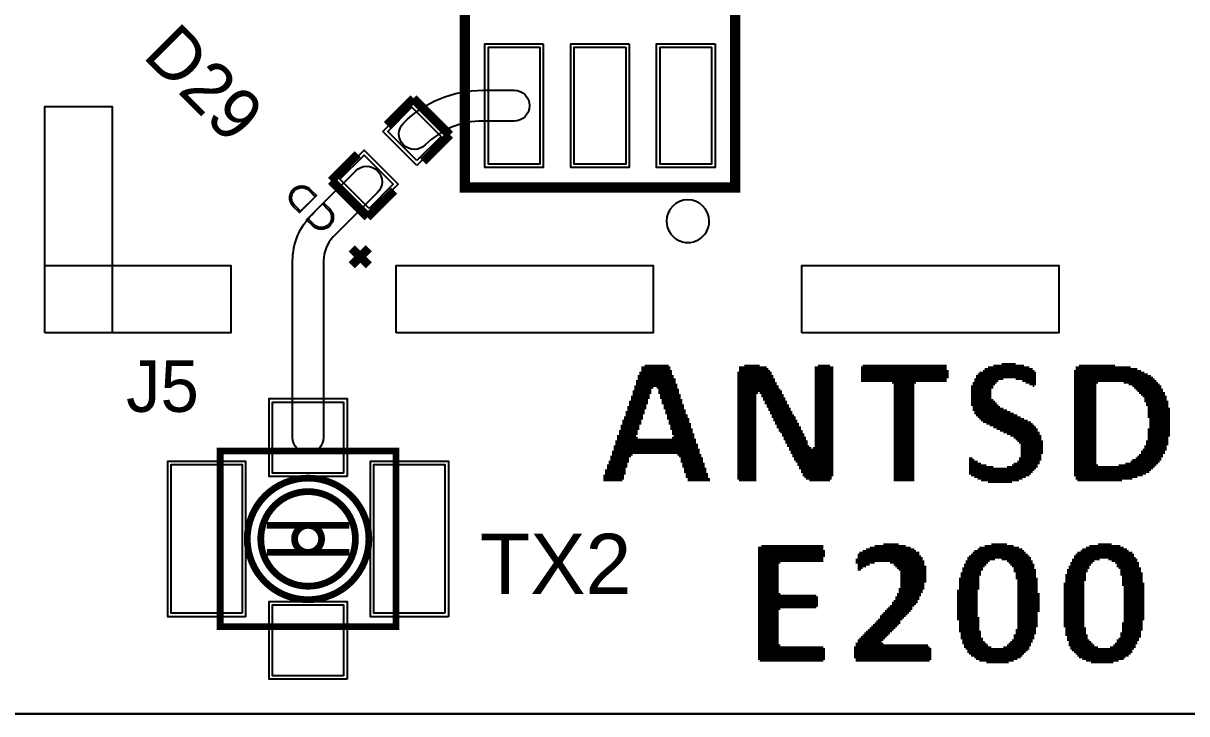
# Model space of a CAD drawing. Extents: x -2.2 to 93.5, y 0 to 50.
# Drawn here: x 47.48 to 64.69, y 0 to 10.22 of the extents above; entities that cross this region are included whole.
import ezdxf
from ezdxf.enums import TextEntityAlignment as Align

# ---------------------------------------------------------------- set-up
doc = ezdxf.new("R2010")
doc.units = 0
for name, color, linetype in [('BG_OUTLINE', 5, 'CONTINUOUS'), ('BG_SILKSCREEN_TOP', 7, 'CONTINUOUS'), ('BG_SOLDERMASK_TOP', 110, 'CONTINUOUS'), ('PG_SILKSCREEN_TOP', 7, 'CONTINUOUS'), ('PIN_SOLDERMASK_TOP', 12, 'CONTINUOUS'), ('PIN_TOP', 12, 'CONTINUOUS'), ('RD_SILKSCREEN_TOP', 7, 'CONTINUOUS')]:
    doc.layers.add(name, color=color, linetype=linetype)

msp = doc.modelspace()

# ---------------------------------------------------------------- linework, layer by layer
at = {"layer": 'BG_OUTLINE'}
msp.add_lwpolyline([(0, 47.4472), (0, 47.999396, -0.414214), (1.999996, 49.999392), (77.999844, 49.999392, -0.414214), (79.99984, 47.999396), (79.99984, 1.999996, -0.414214), (77.999844, 0), (1.999996, 0, -0.414214), (0, 1.999996)], format="xyb", dxfattribs=at)
msp.add_lwpolyline([(0, 47.4472), (2.538222, 47.4472), (2.538222, 46.9646), (2.538222, 46.9392), (2.843022, 46.9392), (2.843022, 44.5008), (2.538222, 44.5008), (2.538222, 43.9928), (2.512822, 43.9928), (0, 43.9928), (0, 1.999996, 0.414214), (1.999996, 0), (77.999844, 0, 0.414214), (79.99984, 1.999996), (79.99984, 47.999396, 0.414214), (77.999844, 49.999392), (1.999996, 49.999392, 0.414214), (0, 47.999396)], format="xyb", close=True, dxfattribs=at)
at = {"layer": 'BG_SILKSCREEN_TOP', "const_width": 0.0254}
for points in [[(56.6674, 5.152136), (57.023, 5.152136)], [(58.1406, 5.152136), (58.3692, 5.152136)], [(59.2328, 5.152136), (59.4106, 5.152136)], [(59.8932, 5.152136), (61.1378, 5.152136)], [(61.8236, 5.152136), (62.2808, 5.152136)], [(61.9506, 5.177536), (62.1538, 5.177536)], [(63.0936, 5.152136), (63.627, 5.152136)], [(56.5658, 4.999736), (57.0992, 4.999736)], [(56.5912, 5.050536), (57.0738, 5.050536)], [(56.5912, 5.025136), (57.0738, 5.025136)], [(56.6166, 5.126736), (57.0484, 5.126736)], [(56.6166, 5.101336), (57.0484, 5.101336)], [(56.6166, 5.075936), (57.0738, 5.075936)], [(58.039, 5.050536), (58.547, 5.050536)], [(58.039, 5.025136), (58.547, 5.025136)], [(58.039, 4.999736), (58.5724, 4.999736)], [(58.0644, 5.126736), (58.4708, 5.126736)], [(58.0644, 5.101336), (58.4962, 5.101336)], [(58.0644, 5.075936), (58.5216, 5.075936)], [(59.182, 5.126736), (59.4614, 5.126736)], [(59.182, 5.101336), (59.4614, 5.101336)], [(59.182, 5.075936), (59.4614, 5.075936)], [(59.182, 5.050536), (59.4614, 5.050536)], [(59.182, 5.025136), (59.4614, 5.025136)], [(59.182, 4.999736), (59.4614, 4.999736)], [(59.8678, 5.126736), (61.1378, 5.126736)], [(59.8678, 5.101336), (61.1378, 5.101336)], [(59.8678, 5.075936), (61.1632, 5.075936)], [(59.8678, 5.050536), (61.1632, 5.050536)], [(59.8678, 5.025136), (61.1632, 5.025136)], [(59.8678, 4.999736), (61.1632, 4.999736)], [(61.5696, 4.999736), (62.4586, 4.999736)], [(61.595, 5.025136), (62.4586, 5.025136)], [(61.6204, 5.050536), (62.4586, 5.050536)], [(61.6712, 5.075936), (62.4332, 5.075936)], [(61.6966, 5.101336), (62.4078, 5.101336)], [(61.7474, 5.126736), (62.357, 5.126736)], [(63.0174, 5.075936), (64.008, 5.075936)], [(63.0174, 5.050536), (64.0588, 5.050536)], [(63.0174, 5.025136), (64.1096, 5.025136)], [(63.0174, 4.999736), (64.1604, 4.999736)], [(63.0428, 5.126736), (63.8556, 5.126736)], [(63.0428, 5.101336), (63.9572, 5.101336)], [(56.515, 4.847336), (57.15, 4.847336)], [(56.515, 4.821936), (56.7944, 4.821936)], [(56.5404, 4.923536), (57.1246, 4.923536)], [(56.5404, 4.898136), (57.1246, 4.898136)], [(56.5404, 4.872736), (57.15, 4.872736)], [(56.5658, 4.974336), (57.0992, 4.974336)], [(56.5658, 4.948936), (57.1246, 4.948936)], [(56.8452, 4.821936), (57.15, 4.821936)], [(58.039, 4.974336), (58.5724, 4.974336)], [(58.039, 4.948936), (58.5978, 4.948936)], [(58.039, 4.923536), (58.5978, 4.923536)], [(58.039, 4.898136), (58.6232, 4.898136)], [(58.039, 4.872736), (58.6232, 4.872736)], [(58.039, 4.847336), (58.6486, 4.847336)], [(58.039, 4.821936), (58.6486, 4.821936)], [(59.182, 4.974336), (59.4614, 4.974336)], [(59.182, 4.948936), (59.4614, 4.948936)], [(59.182, 4.923536), (59.4614, 4.923536)], [(59.182, 4.898136), (59.4614, 4.898136)], [(59.182, 4.872736), (59.4614, 4.872736)], [(59.182, 4.847336), (59.4614, 4.847336)], [(59.182, 4.821936), (59.4614, 4.821936)], [(59.8678, 4.974336), (61.1632, 4.974336)], [(59.8678, 4.948936), (61.1378, 4.948936)], [(59.8678, 4.923536), (61.1378, 4.923536)], [(60.325, 4.898136), (60.6806, 4.898136)], [(60.3504, 4.872736), (60.6552, 4.872736)], [(60.3504, 4.847336), (60.6552, 4.847336)], [(60.3504, 4.821936), (60.6552, 4.821936)], [(61.4934, 4.847336), (61.8236, 4.847336)], [(61.4934, 4.821936), (61.8236, 4.821936)], [(61.5188, 4.898136), (61.8744, 4.898136)], [(61.5188, 4.872736), (61.849, 4.872736)], [(61.5442, 4.948936), (61.976, 4.948936)], [(61.5442, 4.923536), (61.8998, 4.923536)], [(61.5696, 4.974336), (62.4586, 4.974336)], [(62.1538, 4.948936), (62.4586, 4.948936)], [(62.2554, 4.923536), (62.4586, 4.923536)], [(62.3062, 4.898136), (62.4586, 4.898136)], [(62.357, 4.872736), (62.4586, 4.872736)], [(62.4078, 4.847336), (62.4332, 4.847336)], [(63.0174, 4.974336), (64.1858, 4.974336)], [(63.0174, 4.948936), (64.2112, 4.948936)], [(63.0174, 4.923536), (64.2366, 4.923536)], [(63.0174, 4.898136), (63.373, 4.898136)], [(63.0174, 4.872736), (63.3476, 4.872736)], [(63.0174, 4.847336), (63.3476, 4.847336)], [(63.0174, 4.821936), (63.3476, 4.821936)], [(63.754, 4.898136), (64.262, 4.898136)], [(63.8302, 4.872736), (64.2874, 4.872736)], [(63.881, 4.847336), (64.3128, 4.847336)], [(63.9064, 4.821936), (64.3128, 4.821936)], [(56.4642, 4.694936), (56.7436, 4.694936)], [(56.4642, 4.669536), (56.7436, 4.669536)], [(56.4642, 4.644136), (56.7182, 4.644136)], [(56.4896, 4.771136), (56.769, 4.771136)], [(56.4896, 4.745736), (56.769, 4.745736)], [(56.4896, 4.720336), (56.7436, 4.720336)], [(56.515, 4.796536), (56.769, 4.796536)], [(56.8706, 4.796536), (57.1754, 4.796536)], [(56.8706, 4.771136), (57.1754, 4.771136)], [(56.8706, 4.745736), (57.1754, 4.745736)], [(56.896, 4.720336), (57.2008, 4.720336)], [(56.896, 4.694936), (57.2008, 4.694936)], [(56.896, 4.669536), (57.2008, 4.669536)], [(56.9214, 4.644136), (57.2262, 4.644136)], [(58.039, 4.796536), (58.674, 4.796536)], [(58.039, 4.771136), (58.6994, 4.771136)], [(58.039, 4.745736), (58.3438, 4.745736)], [(58.039, 4.720336), (58.3184, 4.720336)], [(58.039, 4.694936), (58.3184, 4.694936)], [(58.039, 4.669536), (58.3184, 4.669536)], [(58.039, 4.644136), (58.3184, 4.644136)], [(58.3692, 4.745736), (58.6994, 4.745736)], [(58.3946, 4.720336), (58.7248, 4.720336)], [(58.3946, 4.694936), (58.7248, 4.694936)], [(58.42, 4.669536), (58.7502, 4.669536)], [(58.42, 4.644136), (58.7502, 4.644136)], [(59.182, 4.796536), (59.4614, 4.796536)], [(59.182, 4.771136), (59.4614, 4.771136)], [(59.182, 4.745736), (59.4614, 4.745736)], [(59.182, 4.720336), (59.4614, 4.720336)], [(59.182, 4.694936), (59.4614, 4.694936)], [(59.182, 4.669536), (59.4614, 4.669536)], [(59.182, 4.644136), (59.4614, 4.644136)], [(60.3504, 4.796536), (60.6552, 4.796536)], [(60.3504, 4.771136), (60.6552, 4.771136)], [(60.3504, 4.745736), (60.6552, 4.745736)], [(60.3504, 4.720336), (60.6552, 4.720336)], [(60.3504, 4.694936), (60.6552, 4.694936)], [(60.3504, 4.669536), (60.6552, 4.669536)], [(60.3504, 4.644136), (60.6552, 4.644136)], [(61.4934, 4.796536), (61.7982, 4.796536)], [(61.4934, 4.771136), (61.7982, 4.771136)], [(61.4934, 4.745736), (61.7982, 4.745736)], [(61.4934, 4.720336), (61.7982, 4.720336)], [(61.4934, 4.694936), (61.7982, 4.694936)], [(61.4934, 4.669536), (61.7982, 4.669536)], [(61.4934, 4.644136), (61.8236, 4.644136)], [(63.0174, 4.796536), (63.3476, 4.796536)], [(63.0174, 4.771136), (63.3476, 4.771136)], [(63.0174, 4.745736), (63.3476, 4.745736)], [(63.0174, 4.720336), (63.3476, 4.720336)], [(63.0174, 4.694936), (63.3476, 4.694936)], [(63.0174, 4.669536), (63.3476, 4.669536)], [(63.0174, 4.644136), (63.3476, 4.644136)], [(63.9318, 4.796536), (64.3382, 4.796536)], [(63.9572, 4.771136), (64.3382, 4.771136)], [(63.9826, 4.745736), (64.3636, 4.745736)], [(64.008, 4.720336), (64.3636, 4.720336)], [(64.0334, 4.694936), (64.389, 4.694936)], [(64.0588, 4.669536), (64.389, 4.669536)], [(64.0588, 4.644136), (64.389, 4.644136)], [(56.388, 4.466336), (56.6674, 4.466336)], [(56.4134, 4.542536), (56.6928, 4.542536)], [(56.4134, 4.517136), (56.6928, 4.517136)], [(56.4134, 4.491736), (56.6674, 4.491736)], [(56.4388, 4.618736), (56.7182, 4.618736)], [(56.4388, 4.593336), (56.7182, 4.593336)], [(56.4388, 4.567936), (56.6928, 4.567936)], [(56.9214, 4.618736), (57.2262, 4.618736)], [(56.9214, 4.593336), (57.2262, 4.593336)], [(56.9468, 4.567936), (57.2516, 4.567936)], [(56.9468, 4.542536), (57.2516, 4.542536)], [(56.9468, 4.517136), (57.2516, 4.517136)], [(56.9722, 4.491736), (57.277, 4.491736)], [(56.9722, 4.466336), (57.277, 4.466336)], [(58.039, 4.618736), (58.3184, 4.618736)], [(58.039, 4.593336), (58.3184, 4.593336)], [(58.039, 4.567936), (58.3184, 4.567936)], [(58.039, 4.542536), (58.3184, 4.542536)], [(58.039, 4.517136), (58.3184, 4.517136)], [(58.039, 4.491736), (58.3184, 4.491736)], [(58.039, 4.466336), (58.3184, 4.466336)], [(58.4454, 4.618736), (58.7756, 4.618736)], [(58.4454, 4.593336), (58.7756, 4.593336)], [(58.4708, 4.567936), (58.801, 4.567936)], [(58.4708, 4.542536), (58.801, 4.542536)], [(58.4962, 4.517136), (58.8264, 4.517136)], [(58.4962, 4.491736), (58.8264, 4.491736)], [(58.5216, 4.466336), (58.8518, 4.466336)], [(59.182, 4.618736), (59.4614, 4.618736)], [(59.182, 4.593336), (59.4614, 4.593336)], [(59.182, 4.567936), (59.4614, 4.567936)], [(59.182, 4.542536), (59.4614, 4.542536)], [(59.182, 4.517136), (59.4614, 4.517136)], [(59.182, 4.491736), (59.4614, 4.491736)], [(59.182, 4.466336), (59.4614, 4.466336)], [(60.3504, 4.618736), (60.6552, 4.618736)], [(60.3504, 4.593336), (60.6552, 4.593336)], [(60.3504, 4.567936), (60.6552, 4.567936)], [(60.3504, 4.542536), (60.6552, 4.542536)], [(60.3504, 4.517136), (60.6552, 4.517136)], [(60.3504, 4.491736), (60.6552, 4.491736)], [(60.3504, 4.466336), (60.6552, 4.466336)], [(61.4934, 4.618736), (61.849, 4.618736)], [(61.4934, 4.593336), (61.8744, 4.593336)], [(61.4934, 4.567936), (61.8998, 4.567936)], [(61.5188, 4.542536), (61.9252, 4.542536)], [(61.5188, 4.517136), (61.976, 4.517136)], [(61.5188, 4.491736), (62.0268, 4.491736)], [(61.5442, 4.466336), (62.0776, 4.466336)], [(63.0174, 4.618736), (63.3476, 4.618736)], [(63.0174, 4.593336), (63.3476, 4.593336)], [(63.0174, 4.567936), (63.3476, 4.567936)], [(63.0174, 4.542536), (63.3476, 4.542536)], [(63.0174, 4.517136), (63.3476, 4.517136)], [(63.0174, 4.491736), (63.3476, 4.491736)], [(63.0174, 4.466336), (63.3476, 4.466336)], [(64.0588, 4.618736), (64.4144, 4.618736)], [(64.0842, 4.593336), (64.4144, 4.593336)], [(64.0842, 4.567936), (64.4144, 4.567936)], [(64.1096, 4.542536), (64.4144, 4.542536)], [(64.1096, 4.517136), (64.4398, 4.517136)], [(64.1096, 4.491736), (64.4398, 4.491736)], [(64.1096, 4.466336), (64.4398, 4.466336)], [(56.3372, 4.339336), (56.6166, 4.339336)], [(56.3372, 4.313936), (56.6166, 4.313936)], [(56.3626, 4.390136), (56.642, 4.390136)], [(56.3626, 4.364736), (56.642, 4.364736)], [(56.388, 4.440936), (56.6674, 4.440936)], [(56.388, 4.415536), (56.642, 4.415536)], [(56.9722, 4.440936), (57.277, 4.440936)], [(56.9976, 4.415536), (57.3024, 4.415536)], [(56.9976, 4.390136), (57.3024, 4.390136)], [(56.9976, 4.364736), (57.3278, 4.364736)], [(57.023, 4.339336), (57.3278, 4.339336)], [(57.023, 4.313936), (57.3278, 4.313936)], [(58.039, 4.440936), (58.3184, 4.440936)], [(58.039, 4.415536), (58.3184, 4.415536)], [(58.039, 4.390136), (58.3184, 4.390136)], [(58.039, 4.364736), (58.3184, 4.364736)], [(58.039, 4.339336), (58.3184, 4.339336)], [(58.039, 4.313936), (58.3184, 4.313936)], [(58.5216, 4.440936), (58.8518, 4.440936)], [(58.547, 4.415536), (58.8772, 4.415536)], [(58.547, 4.390136), (58.9026, 4.390136)], [(58.5724, 4.364736), (58.9026, 4.364736)], [(58.5724, 4.339336), (58.928, 4.339336)], [(58.5978, 4.313936), (58.928, 4.313936)], [(59.182, 4.440936), (59.4614, 4.440936)], [(59.182, 4.415536), (59.4614, 4.415536)], [(59.182, 4.390136), (59.4614, 4.390136)], [(59.182, 4.364736), (59.4614, 4.364736)], [(59.182, 4.339336), (59.4614, 4.339336)], [(59.182, 4.313936), (59.4614, 4.313936)], [(60.3504, 4.440936), (60.6552, 4.440936)], [(60.3504, 4.415536), (60.6552, 4.415536)], [(60.3504, 4.390136), (60.6552, 4.390136)], [(60.3504, 4.364736), (60.6552, 4.364736)], [(60.3504, 4.339336), (60.6552, 4.339336)], [(60.3504, 4.313936), (60.6552, 4.313936)], [(61.5442, 4.440936), (62.1284, 4.440936)], [(61.5696, 4.415536), (62.1792, 4.415536)], [(61.595, 4.390136), (62.23, 4.390136)], [(61.6204, 4.364736), (62.2808, 4.364736)], [(61.6458, 4.339336), (62.3316, 4.339336)], [(61.6712, 4.313936), (62.3824, 4.313936)], [(63.0174, 4.440936), (63.3476, 4.440936)], [(63.0174, 4.415536), (63.3476, 4.415536)], [(63.0174, 4.390136), (63.3476, 4.390136)], [(63.0174, 4.364736), (63.3476, 4.364736)], [(63.0174, 4.339336), (63.3476, 4.339336)], [(63.0174, 4.313936), (63.3476, 4.313936)], [(64.1096, 4.440936), (64.4398, 4.440936)], [(64.1096, 4.415536), (64.4398, 4.415536)], [(64.1096, 4.390136), (64.4398, 4.390136)], [(64.135, 4.364736), (64.4398, 4.364736)], [(64.135, 4.339336), (64.4398, 4.339336)], [(64.135, 4.313936), (64.4398, 4.313936)], [(56.2864, 4.186936), (56.5658, 4.186936)], [(56.2864, 4.161536), (56.5658, 4.161536)], [(56.2864, 4.136136), (56.5658, 4.136136)], [(56.3118, 4.263136), (56.5912, 4.263136)], [(56.3118, 4.237736), (56.5912, 4.237736)], [(56.3118, 4.212336), (56.5912, 4.212336)], [(56.3372, 4.288536), (56.6166, 4.288536)], [(57.023, 4.288536), (57.3532, 4.288536)], [(57.0484, 4.263136), (57.3532, 4.263136)], [(57.0484, 4.237736), (57.3532, 4.237736)], [(57.0484, 4.212336), (57.3786, 4.212336)], [(57.0738, 4.186936), (57.3786, 4.186936)], [(57.0738, 4.161536), (57.3786, 4.161536)], [(57.0738, 4.136136), (57.404, 4.136136)], [(58.039, 4.288536), (58.3184, 4.288536)], [(58.039, 4.263136), (58.3184, 4.263136)], [(58.039, 4.237736), (58.3184, 4.237736)], [(58.039, 4.212336), (58.3184, 4.212336)], [(58.039, 4.186936), (58.3184, 4.186936)], [(58.039, 4.161536), (58.3184, 4.161536)], [(58.039, 4.136136), (58.3184, 4.136136)], [(58.5978, 4.288536), (58.9534, 4.288536)], [(58.6232, 4.263136), (58.9534, 4.263136)], [(58.6232, 4.237736), (58.9788, 4.237736)], [(58.6486, 4.212336), (58.9788, 4.212336)], [(58.6486, 4.186936), (59.0042, 4.186936)], [(58.674, 4.161536), (59.0042, 4.161536)], [(58.6994, 4.136136), (59.0296, 4.136136)], [(59.182, 4.288536), (59.4614, 4.288536)], [(59.182, 4.263136), (59.4614, 4.263136)], [(59.182, 4.237736), (59.4614, 4.237736)], [(59.182, 4.212336), (59.4614, 4.212336)], [(59.182, 4.186936), (59.4614, 4.186936)], [(59.182, 4.161536), (59.4614, 4.161536)], [(59.182, 4.136136), (59.4614, 4.136136)], [(60.3504, 4.288536), (60.6552, 4.288536)], [(60.3504, 4.263136), (60.6552, 4.263136)], [(60.3504, 4.237736), (60.6552, 4.237736)], [(60.3504, 4.212336), (60.6552, 4.212336)], [(60.3504, 4.186936), (60.6552, 4.186936)], [(60.3504, 4.161536), (60.6552, 4.161536)], [(60.3504, 4.136136), (60.6552, 4.136136)], [(61.722, 4.288536), (62.4078, 4.288536)], [(61.7728, 4.263136), (62.4332, 4.263136)], [(61.8236, 4.237736), (62.4586, 4.237736)], [(61.8744, 4.212336), (62.484, 4.212336)], [(61.9252, 4.186936), (62.484, 4.186936)], [(61.976, 4.161536), (62.5094, 4.161536)], [(62.0268, 4.136136), (62.5094, 4.136136)], [(63.0174, 4.288536), (63.3476, 4.288536)], [(63.0174, 4.263136), (63.3476, 4.263136)], [(63.0174, 4.237736), (63.3476, 4.237736)], [(63.0174, 4.212336), (63.3476, 4.212336)], [(63.0174, 4.186936), (63.3476, 4.186936)], [(63.0174, 4.161536), (63.3476, 4.161536)], [(63.0174, 4.136136), (63.3476, 4.136136)], [(64.1096, 4.212336), (64.4398, 4.212336)], [(64.1096, 4.186936), (64.4398, 4.186936)], [(64.1096, 4.161536), (64.4398, 4.161536)], [(64.1096, 4.136136), (64.4398, 4.136136)], [(64.135, 4.288536), (64.4398, 4.288536)], [(64.135, 4.263136), (64.4398, 4.263136)], [(64.135, 4.237736), (64.4398, 4.237736)], [(56.2102, 3.958336), (57.4548, 3.958336)], [(56.2356, 4.034536), (57.4294, 4.034536)], [(56.2356, 4.009136), (57.4294, 4.009136)], [(56.2356, 3.983736), (57.4548, 3.983736)], [(56.261, 4.110736), (56.5404, 4.110736)], [(56.261, 4.085336), (56.5658, 4.085336)], [(56.261, 4.059936), (57.4294, 4.059936)], [(57.0738, 4.085336), (57.404, 4.085336)], [(57.0992, 4.110736), (57.404, 4.110736)], [(58.039, 4.110736), (58.3184, 4.110736)], [(58.039, 4.085336), (58.3184, 4.085336)], [(58.039, 4.059936), (58.3184, 4.059936)], [(58.039, 4.034536), (58.3184, 4.034536)], [(58.039, 4.009136), (58.3184, 4.009136)], [(58.039, 3.983736), (58.3184, 3.983736)], [(58.039, 3.958336), (58.3184, 3.958336)], [(58.6994, 4.110736), (59.0296, 4.110736)], [(58.7248, 4.085336), (59.055, 4.085336)], [(58.7248, 4.059936), (59.055, 4.059936)], [(58.7502, 4.034536), (59.0804, 4.034536)], [(58.7502, 4.009136), (59.0804, 4.009136)], [(58.7756, 3.983736), (59.0804, 3.983736)], [(58.7756, 3.958336), (59.1058, 3.958336)], [(59.182, 4.110736), (59.4614, 4.110736)], [(59.182, 4.085336), (59.4614, 4.085336)], [(59.182, 4.059936), (59.4614, 4.059936)], [(59.182, 4.034536), (59.4614, 4.034536)], [(59.182, 4.009136), (59.4614, 4.009136)], [(59.182, 3.983736), (59.4614, 3.983736)], [(59.182, 3.958336), (59.4614, 3.958336)], [(60.3504, 4.110736), (60.6552, 4.110736)], [(60.3504, 4.085336), (60.6552, 4.085336)], [(60.3504, 4.059936), (60.6552, 4.059936)], [(60.3504, 4.034536), (60.6552, 4.034536)], [(60.3504, 4.009136), (60.6552, 4.009136)], [(60.3504, 3.983736), (60.6552, 3.983736)], [(60.3504, 3.958336), (60.6552, 3.958336)], [(62.0776, 4.110736), (62.5348, 4.110736)], [(62.1284, 4.085336), (62.5348, 4.085336)], [(62.1538, 4.059936), (62.5348, 4.059936)], [(62.1792, 4.034536), (62.5602, 4.034536)], [(62.2046, 4.009136), (62.5602, 4.009136)], [(62.23, 3.983736), (62.5602, 3.983736)], [(62.23, 3.958336), (62.5602, 3.958336)], [(63.0174, 4.110736), (63.3476, 4.110736)], [(63.0174, 4.085336), (63.3476, 4.085336)], [(63.0174, 4.059936), (63.3476, 4.059936)], [(63.0174, 4.034536), (63.3476, 4.034536)], [(63.0174, 4.009136), (63.3476, 4.009136)], [(63.0174, 3.983736), (63.3476, 3.983736)], [(63.0174, 3.958336), (63.3476, 3.958336)], [(64.0588, 3.958336), (64.389, 3.958336)], [(64.0842, 4.034536), (64.4144, 4.034536)], [(64.0842, 4.009136), (64.4144, 4.009136)], [(64.0842, 3.983736), (64.4144, 3.983736)], [(64.1096, 4.110736), (64.4398, 4.110736)], [(64.1096, 4.085336), (64.4144, 4.085336)], [(64.1096, 4.059936), (64.4144, 4.059936)], [(56.1594, 3.805936), (56.4642, 3.805936)], [(56.1594, 3.780536), (56.4388, 3.780536)], [(56.1848, 3.882136), (57.4802, 3.882136)], [(56.1848, 3.856736), (57.4802, 3.856736)], [(56.1848, 3.831336), (56.4896, 3.831336)], [(56.2102, 3.932936), (57.4548, 3.932936)], [(56.2102, 3.907536), (57.4802, 3.907536)], [(57.15, 3.831336), (57.5056, 3.831336)], [(57.1754, 3.805936), (57.5056, 3.805936)], [(57.2008, 3.780536), (57.531, 3.780536)], [(58.039, 3.932936), (58.3184, 3.932936)], [(58.039, 3.907536), (58.3184, 3.907536)], [(58.039, 3.882136), (58.3184, 3.882136)], [(58.039, 3.856736), (58.3184, 3.856736)], [(58.039, 3.831336), (58.3184, 3.831336)], [(58.039, 3.805936), (58.3184, 3.805936)], [(58.039, 3.780536), (58.3184, 3.780536)], [(58.801, 3.932936), (59.1312, 3.932936)], [(58.801, 3.907536), (59.4614, 3.907536)], [(58.8264, 3.882136), (59.4614, 3.882136)], [(58.8264, 3.856736), (59.4614, 3.856736)], [(58.8518, 3.831336), (59.4614, 3.831336)], [(58.8518, 3.805936), (59.4614, 3.805936)], [(58.8772, 3.780536), (59.4614, 3.780536)], [(59.1566, 3.932936), (59.4614, 3.932936)], [(60.3504, 3.932936), (60.6552, 3.932936)], [(60.3504, 3.907536), (60.6552, 3.907536)], [(60.3504, 3.882136), (60.6552, 3.882136)], [(60.3504, 3.856736), (60.6552, 3.856736)], [(60.3504, 3.831336), (60.6552, 3.831336)], [(60.3504, 3.805936), (60.6552, 3.805936)], [(60.3504, 3.780536), (60.6552, 3.780536)], [(61.468, 3.780536), (61.5188, 3.780536)], [(62.2046, 3.780536), (62.5348, 3.780536)], [(62.23, 3.932936), (62.5602, 3.932936)], [(62.23, 3.907536), (62.5602, 3.907536)], [(62.23, 3.882136), (62.5602, 3.882136)], [(62.23, 3.856736), (62.5602, 3.856736)], [(62.23, 3.831336), (62.5348, 3.831336)], [(62.23, 3.805936), (62.5348, 3.805936)], [(63.0174, 3.932936), (63.3476, 3.932936)], [(63.0174, 3.907536), (63.3476, 3.907536)], [(63.0174, 3.882136), (63.3476, 3.882136)], [(63.0174, 3.856736), (63.3476, 3.856736)], [(63.0174, 3.831336), (63.3476, 3.831336)], [(63.0174, 3.805936), (63.3476, 3.805936)], [(63.0174, 3.780536), (63.3476, 3.780536)], [(63.9318, 3.780536), (64.3128, 3.780536)], [(63.9572, 3.805936), (64.3382, 3.805936)], [(63.9826, 3.831336), (64.3382, 3.831336)], [(64.008, 3.882136), (64.3636, 3.882136)], [(64.008, 3.856736), (64.3636, 3.856736)], [(64.0334, 3.907536), (64.389, 3.907536)], [(64.0588, 3.932936), (64.389, 3.932936)], [(56.0832, 3.602736), (56.388, 3.602736)], [(56.1086, 3.678936), (56.4134, 3.678936)], [(56.1086, 3.653536), (56.4134, 3.653536)], [(56.1086, 3.628136), (56.388, 3.628136)], [(56.134, 3.729736), (56.4388, 3.729736)], [(56.134, 3.704336), (56.4134, 3.704336)], [(56.1594, 3.755136), (56.4388, 3.755136)], [(57.2008, 3.755136), (57.531, 3.755136)], [(57.2008, 3.729736), (57.531, 3.729736)], [(57.2262, 3.704336), (57.5564, 3.704336)], [(57.2262, 3.678936), (57.5564, 3.678936)], [(57.2262, 3.653536), (57.5564, 3.653536)], [(57.2516, 3.628136), (57.5818, 3.628136)], [(57.2516, 3.602736), (57.5818, 3.602736)], [(58.039, 3.755136), (58.3184, 3.755136)], [(58.039, 3.729736), (58.3184, 3.729736)], [(58.039, 3.704336), (58.3184, 3.704336)], [(58.039, 3.678936), (58.3184, 3.678936)], [(58.039, 3.653536), (58.3184, 3.653536)], [(58.039, 3.628136), (58.3184, 3.628136)], [(58.039, 3.602736), (58.3184, 3.602736)], [(58.8772, 3.755136), (59.4614, 3.755136)], [(58.9026, 3.729736), (59.4614, 3.729736)], [(58.928, 3.704336), (59.4614, 3.704336)], [(58.928, 3.678936), (59.4614, 3.678936)], [(58.9534, 3.653536), (59.4614, 3.653536)], [(58.9534, 3.628136), (59.4614, 3.628136)], [(58.9788, 3.602736), (59.4614, 3.602736)], [(60.3504, 3.755136), (60.6552, 3.755136)], [(60.3504, 3.729736), (60.6552, 3.729736)], [(60.3504, 3.704336), (60.6552, 3.704336)], [(60.3504, 3.678936), (60.6552, 3.678936)], [(60.3504, 3.653536), (60.6552, 3.653536)], [(60.3504, 3.628136), (60.6552, 3.628136)], [(60.3504, 3.602736), (60.6552, 3.602736)], [(61.468, 3.755136), (61.5442, 3.755136)], [(61.468, 3.729736), (61.595, 3.729736)], [(61.468, 3.704336), (61.6458, 3.704336)], [(61.468, 3.678936), (61.722, 3.678936)], [(61.468, 3.653536), (61.8236, 3.653536)], [(61.468, 3.628136), (62.4586, 3.628136)], [(61.468, 3.602736), (62.4332, 3.602736)], [(62.0268, 3.653536), (62.484, 3.653536)], [(62.103, 3.678936), (62.484, 3.678936)], [(62.1284, 3.704336), (62.5094, 3.704336)], [(62.1792, 3.729736), (62.5094, 3.729736)], [(62.2046, 3.755136), (62.5348, 3.755136)], [(63.0174, 3.755136), (63.3476, 3.755136)], [(63.0174, 3.729736), (63.3476, 3.729736)], [(63.0174, 3.704336), (63.3476, 3.704336)], [(63.0174, 3.678936), (63.373, 3.678936)], [(63.0174, 3.653536), (64.2112, 3.653536)], [(63.0174, 3.628136), (64.1858, 3.628136)], [(63.0174, 3.602736), (64.1604, 3.602736)], [(63.6778, 3.678936), (64.2366, 3.678936)], [(63.7794, 3.704336), (64.262, 3.704336)], [(63.8556, 3.729736), (64.2874, 3.729736)], [(63.881, 3.755136), (64.3128, 3.755136)], [(56.0578, 3.526536), (56.3626, 3.526536)], [(56.0578, 3.501136), (56.3626, 3.501136)], [(56.0578, 3.475736), (56.3626, 3.475736)], [(56.0578, 3.450336), (56.3372, 3.450336)], [(56.0832, 3.577336), (56.388, 3.577336)], [(56.0832, 3.551936), (56.388, 3.551936)], [(57.2516, 3.577336), (57.5818, 3.577336)], [(57.277, 3.551936), (57.6072, 3.551936)], [(57.277, 3.526536), (57.6072, 3.526536)], [(57.277, 3.501136), (57.6072, 3.501136)], [(57.3024, 3.475736), (57.6326, 3.475736)], [(57.3024, 3.450336), (57.6326, 3.450336)], [(58.039, 3.577336), (58.3184, 3.577336)], [(58.039, 3.551936), (58.3184, 3.551936)], [(58.039, 3.526536), (58.3184, 3.526536)], [(58.039, 3.501136), (58.3184, 3.501136)], [(58.039, 3.475736), (58.3184, 3.475736)], [(58.0644, 3.450336), (58.3184, 3.450336)], [(58.9788, 3.577336), (59.4614, 3.577336)], [(59.0042, 3.551936), (59.4614, 3.551936)], [(59.0042, 3.526536), (59.4614, 3.526536)], [(59.0296, 3.501136), (59.436, 3.501136)], [(59.055, 3.475736), (59.436, 3.475736)], [(59.1058, 3.450336), (59.4106, 3.450336)], [(60.3504, 3.577336), (60.6552, 3.577336)], [(60.3504, 3.551936), (60.6552, 3.551936)], [(60.3504, 3.526536), (60.6552, 3.526536)], [(60.3504, 3.501136), (60.6552, 3.501136)], [(60.3504, 3.475736), (60.6552, 3.475736)], [(60.3504, 3.450336), (60.6552, 3.450336)], [(61.468, 3.577336), (62.4078, 3.577336)], [(61.468, 3.551936), (62.3824, 3.551936)], [(61.4934, 3.526536), (62.357, 3.526536)], [(61.5442, 3.501136), (62.3062, 3.501136)], [(61.595, 3.475736), (62.2554, 3.475736)], [(61.6458, 3.450336), (62.2046, 3.450336)], [(63.0174, 3.577336), (64.135, 3.577336)], [(63.0174, 3.551936), (64.0842, 3.551936)], [(63.0174, 3.526536), (64.0334, 3.526536)], [(63.0428, 3.501136), (63.9572, 3.501136)], [(63.0428, 3.475736), (63.881, 3.475736)], [(63.0682, 3.450336), (63.7286, 3.450336)], [(61.7474, 3.424936), (62.103, 3.424936)], [(58.3438, 2.459736), (59.309, 2.459736)], [(58.3438, 2.434336), (59.309, 2.434336)], [(58.3438, 2.408936), (59.3344, 2.408936)], [(58.3946, 2.485136), (59.309, 2.485136)], [(59.8932, 2.408936), (60.6806, 2.408936)], [(59.944, 2.434336), (60.6552, 2.434336)], [(59.9948, 2.459736), (60.6044, 2.459736)], [(60.071, 2.485136), (60.5282, 2.485136)], [(60.198, 2.510536), (60.4266, 2.510536)], [(61.5442, 2.408936), (62.2808, 2.408936)], [(61.595, 2.434336), (62.2554, 2.434336)], [(61.6204, 2.459736), (62.2046, 2.459736)], [(61.6966, 2.485136), (62.1284, 2.485136)], [(61.7982, 2.510536), (62.0268, 2.510536)], [(63.119, 2.408936), (63.8302, 2.408936)], [(63.1444, 2.434336), (63.8048, 2.434336)], [(63.1952, 2.459736), (63.754, 2.459736)], [(63.246, 2.485136), (63.7032, 2.485136)], [(63.373, 2.510536), (63.5762, 2.510536)], [(58.3438, 2.383536), (59.3344, 2.383536)], [(58.3438, 2.358136), (59.3344, 2.358136)], [(58.3438, 2.332736), (59.3344, 2.332736)], [(58.3438, 2.307336), (59.309, 2.307336)], [(58.3438, 2.281936), (59.309, 2.281936)], [(58.3438, 2.256536), (59.309, 2.256536)], [(58.3438, 2.231136), (58.674, 2.231136)], [(59.7916, 2.281936), (60.7822, 2.281936)], [(59.7916, 2.256536), (60.8076, 2.256536)], [(59.7916, 2.231136), (60.071, 2.231136)], [(59.817, 2.358136), (60.7314, 2.358136)], [(59.817, 2.332736), (60.7568, 2.332736)], [(59.817, 2.307336), (60.7822, 2.307336)], [(59.8424, 2.383536), (60.7314, 2.383536)], [(60.2996, 2.231136), (60.8076, 2.231136)], [(61.4172, 2.256536), (61.7728, 2.256536)], [(61.4172, 2.231136), (61.7474, 2.231136)], [(61.4426, 2.307336), (62.3824, 2.307336)], [(61.4426, 2.281936), (61.849, 2.281936)], [(61.468, 2.332736), (62.357, 2.332736)], [(61.4934, 2.358136), (62.3316, 2.358136)], [(61.5188, 2.383536), (62.3062, 2.383536)], [(61.9506, 2.281936), (62.3824, 2.281936)], [(62.0268, 2.256536), (62.4078, 2.256536)], [(62.0522, 2.231136), (62.4078, 2.231136)], [(62.9666, 2.231136), (63.2968, 2.231136)], [(62.992, 2.281936), (63.3984, 2.281936)], [(62.992, 2.256536), (63.3222, 2.256536)], [(63.0174, 2.332736), (63.9064, 2.332736)], [(63.0174, 2.307336), (63.9318, 2.307336)], [(63.0428, 2.358136), (63.9064, 2.358136)], [(63.0682, 2.383536), (63.881, 2.383536)], [(63.5254, 2.281936), (63.9572, 2.281936)], [(63.5762, 2.256536), (63.9572, 2.256536)], [(63.627, 2.231136), (63.9826, 2.231136)], [(58.3438, 2.205736), (58.6486, 2.205736)], [(58.3438, 2.180336), (58.6486, 2.180336)], [(58.3438, 2.154936), (58.6486, 2.154936)], [(58.3438, 2.129536), (58.6486, 2.129536)], [(58.3438, 2.104136), (58.6486, 2.104136)], [(58.3438, 2.078736), (58.6486, 2.078736)], [(58.3438, 2.053336), (58.6486, 2.053336)], [(59.817, 2.205736), (59.9948, 2.205736)], [(59.817, 2.180336), (59.944, 2.180336)], [(59.817, 2.154936), (59.8932, 2.154936)], [(59.817, 2.129536), (59.8678, 2.129536)], [(60.3504, 2.205736), (60.8076, 2.205736)], [(60.3758, 2.180336), (60.833, 2.180336)], [(60.4012, 2.154936), (60.833, 2.154936)], [(60.4266, 2.129536), (60.833, 2.129536)], [(60.452, 2.104136), (60.833, 2.104136)], [(60.452, 2.078736), (60.833, 2.078736)], [(60.452, 2.053336), (60.833, 2.053336)], [(61.341, 2.078736), (61.6458, 2.078736)], [(61.341, 2.053336), (61.6458, 2.053336)], [(61.3664, 2.154936), (61.6712, 2.154936)], [(61.3664, 2.129536), (61.6712, 2.129536)], [(61.3664, 2.104136), (61.6458, 2.104136)], [(61.3918, 2.205736), (61.722, 2.205736)], [(61.3918, 2.180336), (61.6966, 2.180336)], [(62.0776, 2.205736), (62.4332, 2.205736)], [(62.103, 2.180336), (62.4332, 2.180336)], [(62.1284, 2.154936), (62.4332, 2.154936)], [(62.1284, 2.129536), (62.4586, 2.129536)], [(62.1284, 2.104136), (62.4586, 2.104136)], [(62.1538, 2.078736), (62.4586, 2.078736)], [(62.1538, 2.053336), (62.4586, 2.053336)], [(62.8904, 2.053336), (63.1952, 2.053336)], [(62.9158, 2.129536), (63.2206, 2.129536)], [(62.9158, 2.104136), (63.2206, 2.104136)], [(62.9158, 2.078736), (63.1952, 2.078736)], [(62.9412, 2.180336), (63.246, 2.180336)], [(62.9412, 2.154936), (63.246, 2.154936)], [(62.9666, 2.205736), (63.2714, 2.205736)], [(63.6524, 2.205736), (63.9826, 2.205736)], [(63.6524, 2.180336), (63.9826, 2.180336)], [(63.6778, 2.154936), (64.008, 2.154936)], [(63.7032, 2.129536), (64.008, 2.129536)], [(63.7032, 2.104136), (64.008, 2.104136)], [(63.7032, 2.078736), (64.0334, 2.078736)], [(63.7032, 2.053336), (64.0334, 2.053336)], [(58.3438, 2.027936), (58.6486, 2.027936)], [(58.3438, 2.002536), (58.6486, 2.002536)], [(58.3438, 1.977136), (58.6486, 1.977136)], [(58.3438, 1.951736), (58.6486, 1.951736)], [(58.3438, 1.926336), (58.6486, 1.926336)], [(58.3438, 1.900936), (58.6486, 1.900936)], [(60.452, 2.027936), (60.833, 2.027936)], [(60.452, 2.002536), (60.833, 2.002536)], [(60.452, 1.977136), (60.833, 1.977136)], [(60.452, 1.951736), (60.833, 1.951736)], [(60.452, 1.926336), (60.8076, 1.926336)], [(60.452, 1.900936), (60.8076, 1.900936)], [(61.3156, 2.002536), (61.6204, 2.002536)], [(61.3156, 1.977136), (61.6204, 1.977136)], [(61.3156, 1.951736), (61.6204, 1.951736)], [(61.3156, 1.926336), (61.6204, 1.926336)], [(61.3156, 1.900936), (61.6204, 1.900936)], [(61.341, 2.027936), (61.6204, 2.027936)], [(62.1538, 2.027936), (62.4586, 2.027936)], [(62.1538, 2.002536), (62.484, 2.002536)], [(62.1792, 1.977136), (62.484, 1.977136)], [(62.1792, 1.951736), (62.484, 1.951736)], [(62.1792, 1.926336), (62.484, 1.926336)], [(62.1792, 1.900936), (62.484, 1.900936)], [(62.865, 1.926336), (63.1698, 1.926336)], [(62.865, 1.900936), (63.1698, 1.900936)], [(62.8904, 2.027936), (63.1952, 2.027936)], [(62.8904, 2.002536), (63.1952, 2.002536)], [(62.8904, 1.977136), (63.1952, 1.977136)], [(62.8904, 1.951736), (63.1698, 1.951736)], [(63.7286, 2.027936), (64.0334, 2.027936)], [(63.7286, 2.002536), (64.0334, 2.002536)], [(63.7286, 1.977136), (64.0334, 1.977136)], [(63.7286, 1.951736), (64.0334, 1.951736)], [(63.7286, 1.926336), (64.0588, 1.926336)], [(63.7286, 1.900936), (64.0588, 1.900936)], [(58.3438, 1.875536), (58.6486, 1.875536)], [(58.3438, 1.850136), (58.6486, 1.850136)], [(58.3438, 1.824736), (58.6486, 1.824736)], [(58.3438, 1.799336), (58.6486, 1.799336)], [(58.3438, 1.773936), (58.674, 1.773936)], [(58.3438, 1.748536), (59.2074, 1.748536)], [(58.3438, 1.723136), (59.2328, 1.723136)], [(60.3758, 1.723136), (60.7314, 1.723136)], [(60.4012, 1.773936), (60.7568, 1.773936)], [(60.4012, 1.748536), (60.7568, 1.748536)], [(60.4266, 1.850136), (60.8076, 1.850136)], [(60.4266, 1.824736), (60.7822, 1.824736)], [(60.4266, 1.799336), (60.7822, 1.799336)], [(60.452, 1.875536), (60.8076, 1.875536)], [(61.2902, 1.824736), (61.595, 1.824736)], [(61.2902, 1.799336), (61.595, 1.799336)], [(61.2902, 1.773936), (61.595, 1.773936)], [(61.2902, 1.748536), (61.595, 1.748536)], [(61.2902, 1.723136), (61.595, 1.723136)], [(61.3156, 1.875536), (61.6204, 1.875536)], [(61.3156, 1.850136), (61.6204, 1.850136)], [(62.1792, 1.875536), (62.484, 1.875536)], [(62.1792, 1.850136), (62.484, 1.850136)], [(62.1792, 1.824736), (62.484, 1.824736)], [(62.1792, 1.799336), (62.484, 1.799336)], [(62.1792, 1.773936), (62.5094, 1.773936)], [(62.1792, 1.748536), (62.5094, 1.748536)], [(62.1792, 1.723136), (62.5094, 1.723136)], [(62.865, 1.875536), (63.1698, 1.875536)], [(62.865, 1.850136), (63.1698, 1.850136)], [(62.865, 1.824736), (63.1698, 1.824736)], [(62.865, 1.799336), (63.1698, 1.799336)], [(62.865, 1.773936), (63.1698, 1.773936)], [(62.865, 1.748536), (63.1698, 1.748536)], [(62.865, 1.723136), (63.1698, 1.723136)], [(63.754, 1.875536), (64.0588, 1.875536)], [(63.754, 1.850136), (64.0588, 1.850136)], [(63.754, 1.824736), (64.0588, 1.824736)], [(63.754, 1.799336), (64.0588, 1.799336)], [(63.754, 1.773936), (64.0588, 1.773936)], [(63.754, 1.748536), (64.0588, 1.748536)], [(63.754, 1.723136), (64.0588, 1.723136)], [(58.3438, 1.697736), (59.2328, 1.697736)], [(58.3438, 1.672336), (59.2328, 1.672336)], [(58.3438, 1.646936), (59.2328, 1.646936)], [(58.3438, 1.621536), (59.2328, 1.621536)], [(58.3438, 1.596136), (59.2328, 1.596136)], [(58.3438, 1.570736), (59.2074, 1.570736)], [(58.3438, 1.545336), (58.674, 1.545336)], [(60.2488, 1.545336), (60.6298, 1.545336)], [(60.2742, 1.570736), (60.6298, 1.570736)], [(60.2996, 1.596136), (60.6552, 1.596136)], [(60.325, 1.646936), (60.706, 1.646936)], [(60.325, 1.621536), (60.6806, 1.621536)], [(60.3504, 1.672336), (60.706, 1.672336)], [(60.3758, 1.697736), (60.7314, 1.697736)], [(61.2902, 1.697736), (61.595, 1.697736)], [(61.2902, 1.672336), (61.595, 1.672336)], [(61.2902, 1.646936), (61.595, 1.646936)], [(61.2902, 1.621536), (61.595, 1.621536)], [(61.2902, 1.596136), (61.595, 1.596136)], [(61.2902, 1.570736), (61.595, 1.570736)], [(61.2902, 1.545336), (61.595, 1.545336)], [(62.1792, 1.697736), (62.5094, 1.697736)], [(62.1792, 1.672336), (62.5094, 1.672336)], [(62.1792, 1.646936), (62.5094, 1.646936)], [(62.1792, 1.621536), (62.5094, 1.621536)], [(62.1792, 1.596136), (62.5094, 1.596136)], [(62.1792, 1.570736), (62.5094, 1.570736)], [(62.1792, 1.545336), (62.5094, 1.545336)], [(62.865, 1.697736), (63.1698, 1.697736)], [(62.865, 1.672336), (63.1698, 1.672336)], [(62.865, 1.646936), (63.1698, 1.646936)], [(62.865, 1.621536), (63.1698, 1.621536)], [(62.865, 1.596136), (63.1698, 1.596136)], [(62.865, 1.570736), (63.1698, 1.570736)], [(62.865, 1.545336), (63.1698, 1.545336)], [(63.754, 1.697736), (64.0588, 1.697736)], [(63.754, 1.672336), (64.0588, 1.672336)], [(63.754, 1.646936), (64.0588, 1.646936)], [(63.754, 1.621536), (64.0588, 1.621536)], [(63.754, 1.596136), (64.0588, 1.596136)], [(63.754, 1.570736), (64.0588, 1.570736)], [(63.754, 1.545336), (64.0588, 1.545336)], [(58.3438, 1.519936), (58.6486, 1.519936)], [(58.3438, 1.494536), (58.6486, 1.494536)], [(58.3438, 1.469136), (58.6486, 1.469136)], [(58.3438, 1.443736), (58.6486, 1.443736)], [(58.3438, 1.418336), (58.6486, 1.418336)], [(58.3438, 1.392936), (58.6486, 1.392936)], [(58.3438, 1.367536), (58.6486, 1.367536)], [(60.0964, 1.367536), (60.452, 1.367536)], [(60.1218, 1.392936), (60.4774, 1.392936)], [(60.1472, 1.443736), (60.5282, 1.443736)], [(60.1472, 1.418336), (60.5028, 1.418336)], [(60.1726, 1.469136), (60.5536, 1.469136)], [(60.198, 1.494536), (60.579, 1.494536)], [(60.2234, 1.519936), (60.6044, 1.519936)], [(61.2902, 1.519936), (61.595, 1.519936)], [(61.2902, 1.494536), (61.595, 1.494536)], [(61.2902, 1.469136), (61.595, 1.469136)], [(61.2902, 1.443736), (61.595, 1.443736)], [(61.2902, 1.418336), (61.6204, 1.418336)], [(61.2902, 1.392936), (61.6204, 1.392936)], [(61.3156, 1.367536), (61.6204, 1.367536)], [(62.1792, 1.519936), (62.5094, 1.519936)], [(62.1792, 1.494536), (62.484, 1.494536)], [(62.1792, 1.469136), (62.484, 1.469136)], [(62.1792, 1.443736), (62.484, 1.443736)], [(62.1792, 1.418336), (62.484, 1.418336)], [(62.1792, 1.392936), (62.484, 1.392936)], [(62.1792, 1.367536), (62.484, 1.367536)], [(62.865, 1.519936), (63.1698, 1.519936)], [(62.865, 1.494536), (63.1698, 1.494536)], [(62.865, 1.469136), (63.1698, 1.469136)], [(62.865, 1.443736), (63.1698, 1.443736)], [(62.865, 1.418336), (63.1698, 1.418336)], [(62.865, 1.392936), (63.1698, 1.392936)], [(62.865, 1.367536), (63.1698, 1.367536)], [(63.754, 1.519936), (64.0588, 1.519936)], [(63.754, 1.494536), (64.0588, 1.494536)], [(63.754, 1.469136), (64.0588, 1.469136)], [(63.754, 1.443736), (64.0588, 1.443736)], [(63.754, 1.418336), (64.0588, 1.418336)], [(63.754, 1.392936), (64.0588, 1.392936)], [(63.754, 1.367536), (64.0334, 1.367536)], [(58.3438, 1.342136), (58.6486, 1.342136)], [(58.3438, 1.316736), (58.6486, 1.316736)], [(58.3438, 1.291336), (58.6486, 1.291336)], [(58.3438, 1.265936), (58.6486, 1.265936)], [(58.3438, 1.240536), (58.6486, 1.240536)], [(58.3438, 1.215136), (58.6486, 1.215136)], [(59.944, 1.215136), (60.325, 1.215136)], [(59.9694, 1.240536), (60.3504, 1.240536)], [(59.9948, 1.265936), (60.3758, 1.265936)], [(60.0202, 1.291336), (60.4012, 1.291336)], [(60.0456, 1.316736), (60.4266, 1.316736)], [(60.071, 1.342136), (60.452, 1.342136)], [(61.3156, 1.342136), (61.6204, 1.342136)], [(61.3156, 1.316736), (61.6204, 1.316736)], [(61.3156, 1.291336), (61.6204, 1.291336)], [(61.3156, 1.265936), (61.6204, 1.265936)], [(61.3156, 1.240536), (61.6204, 1.240536)], [(61.3156, 1.215136), (61.6458, 1.215136)], [(62.1538, 1.240536), (62.4586, 1.240536)], [(62.1538, 1.215136), (62.4586, 1.215136)], [(62.1792, 1.342136), (62.484, 1.342136)], [(62.1792, 1.316736), (62.484, 1.316736)], [(62.1792, 1.291336), (62.484, 1.291336)], [(62.1792, 1.265936), (62.4586, 1.265936)], [(62.865, 1.342136), (63.1698, 1.342136)], [(62.865, 1.316736), (63.1698, 1.316736)], [(62.865, 1.291336), (63.1698, 1.291336)], [(62.8904, 1.265936), (63.1952, 1.265936)], [(62.8904, 1.240536), (63.1952, 1.240536)], [(62.8904, 1.215136), (63.1952, 1.215136)], [(63.7286, 1.342136), (64.0334, 1.342136)], [(63.7286, 1.316736), (64.0334, 1.316736)], [(63.7286, 1.291336), (64.0334, 1.291336)], [(63.7286, 1.265936), (64.0334, 1.265936)], [(63.7286, 1.240536), (64.0334, 1.240536)], [(63.7286, 1.215136), (64.008, 1.215136)], [(58.3438, 1.189736), (58.6486, 1.189736)], [(58.3438, 1.164336), (58.6486, 1.164336)], [(58.3438, 1.138936), (58.6486, 1.138936)], [(58.3438, 1.113536), (58.6486, 1.113536)], [(58.3438, 1.088136), (58.6486, 1.088136)], [(58.3438, 1.062736), (58.6486, 1.062736)], [(58.3438, 1.037336), (58.6486, 1.037336)], [(59.7916, 1.037336), (60.198, 1.037336)], [(59.817, 1.088136), (60.198, 1.088136)], [(59.817, 1.062736), (60.1726, 1.062736)], [(59.8424, 1.113536), (60.2234, 1.113536)], [(59.8678, 1.138936), (60.2488, 1.138936)], [(59.8932, 1.164336), (60.2742, 1.164336)], [(59.9186, 1.189736), (60.2996, 1.189736)], [(61.341, 1.189736), (61.6458, 1.189736)], [(61.341, 1.164336), (61.6458, 1.164336)], [(61.341, 1.138936), (61.6458, 1.138936)], [(61.341, 1.113536), (61.6712, 1.113536)], [(61.3664, 1.088136), (61.6712, 1.088136)], [(61.3664, 1.062736), (61.6966, 1.062736)], [(61.3664, 1.037336), (61.722, 1.037336)], [(62.0522, 1.037336), (62.3824, 1.037336)], [(62.0776, 1.062736), (62.4078, 1.062736)], [(62.103, 1.088136), (62.4078, 1.088136)], [(62.1284, 1.164336), (62.4332, 1.164336)], [(62.1284, 1.138936), (62.4332, 1.138936)], [(62.1284, 1.113536), (62.4332, 1.113536)], [(62.1538, 1.189736), (62.4586, 1.189736)], [(62.8904, 1.189736), (63.1952, 1.189736)], [(62.8904, 1.164336), (63.2206, 1.164336)], [(62.9158, 1.138936), (63.2206, 1.138936)], [(62.9158, 1.113536), (63.2206, 1.113536)], [(62.9158, 1.088136), (63.246, 1.088136)], [(62.9412, 1.062736), (63.2714, 1.062736)], [(62.9412, 1.037336), (63.2968, 1.037336)], [(63.627, 1.037336), (63.9572, 1.037336)], [(63.6524, 1.088136), (63.9826, 1.088136)], [(63.6524, 1.062736), (63.9572, 1.062736)], [(63.6778, 1.113536), (63.9826, 1.113536)], [(63.7032, 1.189736), (64.008, 1.189736)], [(63.7032, 1.164336), (64.008, 1.164336)], [(63.7032, 1.138936), (64.008, 1.138936)], [(58.3438, 1.011936), (58.674, 1.011936)], [(58.3438, 0.986536), (59.309, 0.986536)], [(58.3438, 0.961136), (59.3344, 0.961136)], [(58.3438, 0.935736), (59.3344, 0.935736)], [(58.3438, 0.910336), (59.3344, 0.910336)], [(58.3438, 0.884936), (59.3344, 0.884936)], [(58.3438, 0.859536), (59.3344, 0.859536)], [(59.7662, 0.986536), (60.8838, 0.986536)], [(59.7662, 0.961136), (60.9092, 0.961136)], [(59.7662, 0.935736), (60.9092, 0.935736)], [(59.7662, 0.910336), (60.9092, 0.910336)], [(59.7662, 0.884936), (60.9092, 0.884936)], [(59.7662, 0.859536), (60.9092, 0.859536)], [(59.7916, 1.011936), (60.8584, 1.011936)], [(61.3918, 1.011936), (61.7474, 1.011936)], [(61.3918, 0.986536), (61.7982, 0.986536)], [(61.4172, 0.961136), (62.357, 0.961136)], [(61.4426, 0.935736), (62.3316, 0.935736)], [(61.4426, 0.910336), (62.3062, 0.910336)], [(61.468, 0.884936), (62.2808, 0.884936)], [(61.4934, 0.859536), (62.2554, 0.859536)], [(61.976, 0.986536), (62.357, 0.986536)], [(62.0268, 1.011936), (62.3824, 1.011936)], [(62.9412, 1.011936), (63.3222, 1.011936)], [(62.9666, 0.986536), (63.373, 0.986536)], [(62.9666, 0.961136), (63.9064, 0.961136)], [(62.992, 0.935736), (63.881, 0.935736)], [(63.0174, 0.910336), (63.881, 0.910336)], [(63.0428, 0.884936), (63.8556, 0.884936)], [(63.0682, 0.859536), (63.8302, 0.859536)], [(63.5508, 0.986536), (63.9318, 0.986536)], [(63.6016, 1.011936), (63.9318, 1.011936)], [(58.3438, 0.834136), (59.3344, 0.834136)], [(58.3438, 0.808736), (59.3344, 0.808736)], [(58.3692, 0.783336), (59.309, 0.783336)], [(59.7662, 0.834136), (60.9092, 0.834136)], [(59.7916, 0.808736), (60.9092, 0.808736)], [(59.7916, 0.783336), (60.8838, 0.783336)], [(61.5442, 0.834136), (62.23, 0.834136)], [(61.5696, 0.808736), (62.1792, 0.808736)], [(61.6204, 0.783336), (62.1284, 0.783336)], [(61.722, 0.757936), (62.0522, 0.757936)], [(63.0936, 0.834136), (63.7794, 0.834136)], [(63.1444, 0.808736), (63.754, 0.808736)], [(63.1952, 0.783336), (63.6778, 0.783336)], [(63.2714, 0.757936), (63.6016, 0.757936)]]:
    msp.add_lwpolyline(points, dxfattribs=at)
at = {"layer": 'BG_SOLDERMASK_TOP'}
for points in [[(54.737, 9.226296, -1), (54.737, 8.769096), (54.272434, 8.769096, 0.198892), (53.423312, 8.41756, -1), (53.100224, 8.740648, -0.198897), (54.272434, 9.226296)], [(51.9176, 4.08686, -1), (51.4604, 4.08686), (51.4604, 6.701536, -0.19881), (51.742848, 7.383018), (51.781202, 7.421626), (52.393088, 8.033512, -1), (52.716176, 7.710424), (52.104798, 7.099046), (52.066444, 7.060184, 0.199002), (51.9176, 6.701536)]]:
    msp.add_lwpolyline(points, format="xyb", close=True, dxfattribs=at)
for points in [[(47.793148, 5.634736), (47.793148, 8.984742), (48.793146, 8.984742), (48.793146, 5.634736)], [(47.793148, 5.634736), (47.793148, 6.634734), (50.545746, 6.634734), (50.545746, 5.634736)], [(52.993036, 5.634736), (52.993036, 6.634734), (56.79313, 6.634734), (56.79313, 5.634736)], [(58.993024, 5.634736), (58.993024, 6.634734), (62.793118, 6.634734), (62.793118, 5.634736)]]:
    msp.add_lwpolyline(points, close=True, dxfattribs=at)
at = {"layer": 'PG_SILKSCREEN_TOP'}
for points, const_width in [([(54.007004, 13.387832), (54.007004, 7.78764), (58.006996, 7.78764), (58.006996, 13.387832), (54.007004, 13.387832)], 0.150114), ([(53.249576, 9.105646), (52.854352, 8.710422)], 0.127), ([(53.78831, 8.566912), (53.249576, 9.105646)], 0.127), ([(53.393086, 8.171688), (53.78831, 8.566912)], 0.127), ([(52.423314, 8.279384), (52.02809, 7.88416)], 0.127), ([(52.02809, 7.88416), (52.566824, 7.345426)], 0.127), ([(52.566824, 7.345426), (52.962048, 7.74065)], 0.127), ([(52.334414, 6.886956), (52.585874, 6.635496)], 0.127), ([(52.585874, 6.886956), (52.334414, 6.635496)], 0.127), ([(50.389028, 1.286764), (52.988972, 1.286764), (52.988972, 3.886708), (50.389028, 3.886708), (50.389028, 1.286764)], 0.100076), ([(51.078892, 2.789682), (51.689, 2.786634), (52.299108, 2.786634)], 0.100076), ([(51.078892, 2.386838), (52.299108, 2.386838)], 0.100076)]:
    msp.add_lwpolyline(points, dxfattribs=dict(at, const_width=const_width))
msp.add_lwpolyline([(57.622948, 7.287768, 1), (56.991052, 7.287704, 1)], format="xyb", close=True, dxfattribs=at)
at = {"layer": 'PG_SILKSCREEN_TOP', "const_width": 0.100076}
for points in [[(52.588922, 2.586736, 1), (50.789078, 2.586736, 1), (52.588922, 2.586736)], [(52.389024, 2.586736, 1), (50.988976, 2.586736, 1), (52.389024, 2.586736)], [(51.888898, 2.586736, 1), (51.489102, 2.586736, 1), (51.888898, 2.586736)]]:
    msp.add_lwpolyline(points, format="xyb", dxfattribs=at)
at = {"layer": 'PIN_SOLDERMASK_TOP'}
for points in [[(55.1688, 9.912096), (55.1688, 8.083296), (54.3052, 8.083296), (54.3052, 9.912096)], [(56.4388, 9.912096), (56.4388, 8.083296), (55.5752, 8.083296), (55.5752, 9.912096)], [(57.7088, 9.912096), (57.7088, 8.083296), (56.8452, 8.083296), (56.8452, 9.912096)], [(53.297689, 8.112131), (52.794795, 8.615025), (53.225847, 9.046077), (53.728741, 8.543183)], [(52.590553, 7.404995), (52.087659, 7.907889), (52.518711, 8.338941), (53.021605, 7.836047)], [(52.264945, 3.510915), (51.113055, 3.510915), (51.113055, 4.662805), (52.264945, 4.662805)], [(50.764821, 1.435735), (49.612931, 1.435735), (49.612931, 3.737737), (50.764821, 3.737737)], [(53.765069, 1.435735), (52.613179, 1.435735), (52.613179, 3.737737), (53.765069, 3.737737)], [(52.264945, 0.510667), (51.113055, 0.510667), (51.113055, 1.662557), (52.264945, 1.662557)]]:
    msp.add_lwpolyline(points, close=True, dxfattribs=at)
for points in [[(51.793648, 7.65048), (51.578256, 7.435088), (51.48834, 7.52475, -1), (51.703986, 7.740396)], [(51.685952, 7.327392), (51.901344, 7.542784), (51.99126, 7.453122, -1), (51.775614, 7.237476)]]:
    msp.add_lwpolyline(points, format="xyb", close=True, dxfattribs=at)
at = {"layer": 'PIN_TOP'}
for points in [[(55.118, 9.861296), (55.118, 8.134096), (54.356, 8.134096), (54.356, 9.861296)], [(56.388, 9.861296), (56.388, 8.134096), (55.626, 8.134096), (55.626, 9.861296)], [(57.658, 9.861296), (57.658, 8.134096), (56.896, 8.134096), (56.896, 9.861296)], [(53.297689, 8.183973), (52.866637, 8.615025), (53.225847, 8.974235), (53.656899, 8.543183)], [(52.590553, 7.476837), (52.159501, 7.907889), (52.518711, 8.267099), (52.949763, 7.836047)], [(52.214018, 3.561842), (51.163982, 3.561842), (51.163982, 4.611878), (52.214018, 4.611878)], [(50.713894, 1.486789), (49.663858, 1.486789), (49.663858, 3.686683), (50.713894, 3.686683)], [(53.714142, 1.486789), (52.664106, 1.486789), (52.664106, 3.686683), (53.714142, 3.686683)], [(52.214018, 0.561594), (51.163982, 0.561594), (51.163982, 1.61163), (52.214018, 1.61163)]]:
    msp.add_lwpolyline(points, close=True, dxfattribs=at)
for points in [[(51.47056, 7.506716, -1), (51.72202, 7.758176), (51.811682, 7.668514), (51.560222, 7.417054)], [(52.00904, 7.471156, -1), (51.75758, 7.219696), (51.667918, 7.309358), (51.919378, 7.560818)]]:
    msp.add_lwpolyline(points, format="xyb", close=True, dxfattribs=at)

# ---------------------------------------------------------------- texts
at = {"layer": 'BG_SILKSCREEN_TOP', "width": 1.028571}
msp.add_text('TX2', height=0.889, dxfattribs=at).set_placement((54.229, 1.773936))
at = {"layer": 'RD_SILKSCREEN_TOP'}
msp.add_text('D29', height=0.762, rotation=315, dxfattribs=at).set_placement((49.8856, 9.063736), align=Align.CENTER)
msp.add_text('J5', height=0.762, dxfattribs=at).set_placement((48.9966, 4.466336))

doc.saveas('drawing.dxf')
